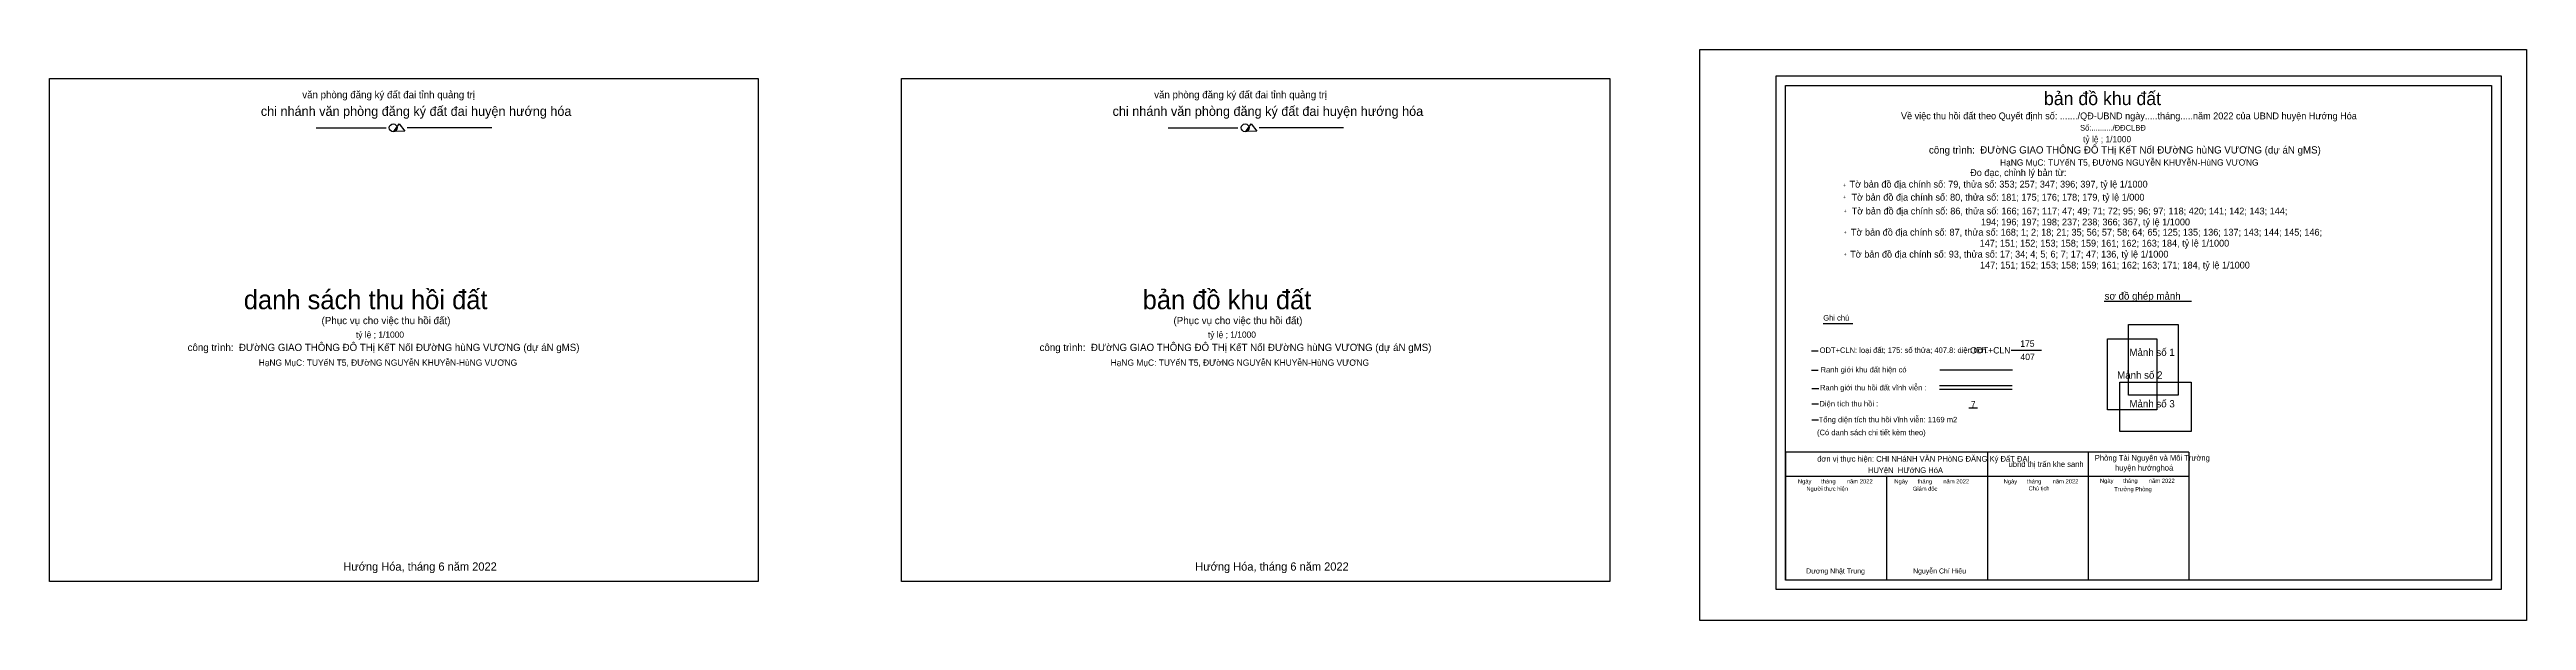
# Model space of a CAD drawing. Extents: x 550583 to 551893, y 1838721 to 1839023.
import ezdxf

# ---------------------------------------------------------------- set-up
doc = ezdxf.new("R2010")
doc.units = 0
doc.layers.add('Level 26', color=7, linetype='Continuous')

msp = doc.modelspace()

# ---------------------------------------------------------------- linework, layer by layer
at = {"layer": 'Level 26'}
for p, q in [((551496.5, 1838737.1), (551496.5, 1839008.6)), ((551496.5, 1839008.6), (551879.8, 1839008.6)), ((551879.8, 1839008.6), (551879.8, 1838737.1)), ((550724.5, 1838981.1), (550761.4, 1838981.1)), ((550765.6, 1838979.3), (550768.3, 1838983.3)), ((550771.3, 1838979.4), (550765.6, 1838979.3)), ((550768.3, 1838983.3), (550771.3, 1838979.4)), ((550772.6, 1838981.4), (550817.3, 1838981.4)), ((551175, 1838981.1), (551211.9, 1838981.1)), ((551216.1, 1838979.3), (551218.8, 1838983.3)), ((551221.8, 1838979.4), (551216.1, 1838979.3)), ((551218.8, 1838983.3), (551221.8, 1838979.4)), ((551223.1, 1838981.4), (551267.8, 1838981.4)), ((551670, 1838889.5), (551716.2, 1838889.5)), ((551521.3, 1838877.8), (551537, 1838877.8)), ((551518.7, 1838863.2), (551515.1, 1838863.2)), ((551620.8, 1838863.6), (551636.8, 1838863.6)), ((551518.7, 1838852.9), (551515.1, 1838852.9)), ((551519, 1838843.2), (551515.4, 1838843.2)), ((551582.9, 1838845), (551621.3, 1838845)), ((551582.9, 1838843.1), (551621.3, 1838843.1)), ((551583.1, 1838853.2), (551621.4, 1838853.2)), ((551518.9, 1838835.1), (551515.3, 1838835.1)), ((551598.4, 1838833.2), (551602.9, 1838833.2)), ((551518.9, 1838826.7), (551515.3, 1838826.7)), ((551501.5, 1838809.8), (551501.5, 1838742.1)), ((551608.2, 1838809.8), (551501.5, 1838809.8)), ((551714.8, 1838809.8), (551608.2, 1838809.8)), ((551608.2, 1838809.8), (551608.2, 1838742.1)), ((551661.5, 1838809.8), (551661.5, 1838742.1)), ((551714.8, 1838809.8), (551714.8, 1838742.1)), ((551608.2, 1838796.8), (551501.5, 1838796.8)), ((551554.8, 1838796.8), (551554.8, 1838742.1)), ((551714.8, 1838796.8), (551608.2, 1838796.8)), ((551879.8, 1838737.1), (551496.5, 1838737.1))]:
    msp.add_line(p, q, dxfattribs=at)
for points in [[(551456.2, 1839022.6), (551893.3, 1839022.6), (551893.3, 1838720.8), (551456.2, 1838720.8)], [(550958.2, 1838741.3), (550583.5, 1838741.3), (550583.5, 1839007.2), (550958.2, 1839007.2)], [(551408.6, 1838741.3), (551034, 1838741.3), (551034, 1839007.2), (551408.6, 1839007.2)], [(551697.8, 1838869.6), (551697.8, 1838832.1), (551671.7, 1838832.1), (551671.7, 1838869.6)], [(551709.1, 1838877.3), (551709.1, 1838839.8), (551682.9, 1838839.8), (551682.9, 1838877.3)], [(551678.3, 1838846.7), (551715.9, 1838846.7), (551715.9, 1838820.6), (551678.3, 1838820.6)]]:
    msp.add_lwpolyline(points, close=True, dxfattribs=at)
msp.add_lwpolyline([(551501.5, 1838742.1), (551501.5, 1839003.6), (551874.8, 1839003.6), (551874.8, 1838742.1), (551501.5, 1838742.1)], dxfattribs=at)
for centre in [(550765.2, 1838981.2), (551215.7, 1838981.2)]:
    msp.add_circle(centre, 2.08, dxfattribs=at)

# ---------------------------------------------------------------- texts
for s, height, p in [('văn phòng đăng ký đất đai tỉnh quảng trị', 3.84, (550717.1, 1838996.8)), ('văn phòng đăng ký đất đai tỉnh quảng trị', 3.84, (551167.6, 1838996.8)), (' bản đồ khu đất', 7, (551635.5, 1838993.2)), ('D', 0.005, (551802.1, 1839000.8)), ('chi nhánh văn phòng đăng ký đất đai huyện hướng hóa', 5, (550695.2, 1838987.5)), ('chi nhánh văn phòng đăng ký đất đai huyện hướng hóa', 5, (551145.6, 1838987.5)), ('Về việc thu hồi đất theo Quyết định số: ......./QĐ-UBND ngày.....tháng.....năm 2022 của UBND huyện Hướng Hóa', 3.6, (551562.5, 1838985.7)), ('công trình:  ĐƯờNG GIAO THÔNG ĐÔ THị KếT NốI ĐƯờNG hùNG VƯƠNG (dự áN gMS)', 3.84, (551577.3, 1838967.6)), ('Số:........../ĐĐCLBĐ', 3, (551657.2, 1838979.7)), ('tỷ lệ ; 1/1000', 3.32, (551658.8, 1838973.5)), ('Đo đạc, chỉnh lý bản từ:', 3.6, (551599.1, 1838955.7)), ('HạNG MụC: TUYếN T5, ĐƯờNG NGUYễN KHUYễN-HùNG VƯƠNG', 3.32, (551614.9, 1838961.2)), ('+', 2, (551531.8, 1838949.9)), (' Tờ bản đồ địa chính số: 79, thửa số: 353; 257; 347; 396; 397, tỷ lệ 1/1000', 3.6, (551534, 1838949.6)), (' Tờ bản đồ địa chính số: 80, thửa số: 181; 175; 176; 178; 179, tỷ lệ 1/000 ', 3.6, (551535, 1838942.7)), ('+', 2, (551531.8, 1838943.6)), ('+', 2, (551532.2, 1838936.2)), (' Tờ bản đồ địa chính số: 86, thửa số: 166; 167; 117; 47; 49; 71; 72; 95; 96; 97; 118; 420; 141; 142; 143; 144; ', 3.6, (551535.1, 1838935.4)), ('194; 196; 197; 198; 237; 238; 366; 367, tỷ lệ 1/1000', 3.6, (551604.8, 1838929.6)), ('+', 2, (551532.2, 1838925)), (' Tờ bản đồ địa chính số: 87, thửa số: 168; 1; 2; 18; 21; 35; 56; 57; 58; 64; 65; 125; 135; 136; 137; 143; 144; 145; 146; ', 3.6, (551534.7, 1838924.2)), ('147; 151; 152; 153; 158; 159; 161; 162; 163; 184, tỷ lệ 1/1000', 3.6, (551604.1, 1838918.4)), ('+', 2, (551532.2, 1838913.4)), (' Tờ bản đồ địa chính số: 93, thửa số: 17; 34; 4; 5; 6; 7; 17; 47; 136, tỷ lệ 1/1000 ', 3.6, (551534.3, 1838912.6)), ('147; 151; 152; 153; 158; 159; 161; 162; 163; 171; 184, tỷ lệ 1/1000', 3.6, (551604.3, 1838906.8)), ('danh sách thu hồi đất', 10.08, (550686.2, 1838885.3)), ('bản đồ khu đất', 10.08, (551161.5, 1838885.3)), ('sơ đồ ghép mảnh', 3.84, (551670.2, 1838890.4)), ('(Phục vụ cho việc thu hồi đất)', 3.87, (550727.3, 1838877.4)), ('(Phục vụ cho việc thu hồi đất)', 3.87, (551177.8, 1838877.4)), ('Ghi chú', 2.89, (551521.4, 1838879.3)), ('công trình:  ĐƯờNG GIAO THÔNG ĐÔ THị KếT NốI ĐƯờNG hùNG VƯƠNG (dự áN gMS)', 3.84, (550656.5, 1838863.2)), ('tỷ lệ ; 1/1000', 3.32, (550745.5, 1838870.2)), ('công trình:  ĐƯờNG GIAO THÔNG ĐÔ THị KếT NốI ĐƯờNG hùNG VƯƠNG (dự áN gMS)', 3.84, (551107, 1838863.2)), ('tỷ lệ ; 1/1000', 3.32, (551196, 1838870.2)), ('D', 0.005, (551524.4, 1838874.5)), ('175', 3.38, (551625.6, 1838865.4)), ('HạNG MụC: TUYếN T5, ĐƯờNG NGUYễN KHUYễN-HùNG VƯƠNG', 3.32, (550694.1, 1838855.4)), ('HạNG MụC: TUYếN T5, ĐƯờNG NGUYễN KHUYễN-HùNG VƯƠNG', 3.32, (551144.6, 1838855.4)), ('ODT+CLN: loại đất; 175: số thửa; 407.8: diện tích.', 2.89, (551519.5, 1838862.2)), ('Ranh giới khu đất hiện có', 2.89, (551520, 1838851.9)), ('ODT+CLN', 3.38, (551599.1, 1838861.9)), ('D', 0.0113, (551620.8, 1838863.6)), ('407', 3.38, (551625.7, 1838858.4)), ('D', 0.0113, (551636.8, 1838863.6)), ('Mảnh số 1', 3.84, (551683.3, 1838860.6)), ('Ranh giới thu hồi đất vĩnh viễn :', 2.89, (551519.7, 1838842.4)), ('Mảnh số 2', 3.84, (551676.8, 1838848.6)), ('Tổng diện tích thu hồi vĩnh viễn: 1169 m2', 2.891, (551519, 1838825.5)), ('Diện tích thu hồi :', 2.891, (551519.4, 1838833.9)), ('7', 3.3, (551599.5, 1838833.4)), ('Mảnh số 3', 3.84, (551683.3, 1838833.4)), ('(Có danh sách chi tiết kèm theo)', 2.891, (551518.1, 1838818.7)), ('đơn vị thực hiện: CHI NHáNH VĂN PHòNG ĐĂNG Ký ĐấT ĐAI', 3, (551518.2, 1838804.7)), ('HUYệN  HƯớNG HóA', 3, (551545, 1838798.7)), ('ubnd thị trấn khe sanh', 3, (551619.4, 1838801.9)), ('Phòng Tài Nguyên và Môi Trường ', 3, (551665, 1838805.2)), ('huyện hướnghoá', 3, (551675.7, 1838800)), ('Ngày      tháng       năm 2022', 2.22, (551508, 1838793.2)), ('Người thực hiện', 2.19, (551512.5, 1838789.3)), ('Ngày      tháng       năm 2022', 2.22, (551559, 1838793.2)), ('Giám đốc', 2.19, (551568.8, 1838789.3)), ('Ngày      tháng       năm 2022', 2.22, (551616.8, 1838793.2)), ('Chủ tịch', 2.18, (551630, 1838789.5)), ('Ngày      tháng       năm 2022', 2.22, (551667.7, 1838793.5)), ('Trưởng Phòng', 2.19, (551675.3, 1838789.1)), ('D', 0.005, (551643.5, 1838784.7)), ('Hướng Hóa, tháng 6 năm 2022', 4.37, (550738.8, 1838747.1)), ('Hướng Hóa, tháng 6 năm 2022', 4.37, (551189.3, 1838747.1)), ('Dương Nhật Trung', 2.664, (551512.4, 1838745.6)), ('Nguyễn Chí Hiếu', 2.664, (551568.9, 1838745.6))]:
    msp.add_text(s, height=height, dxfattribs=at).set_placement(p)

doc.saveas('drawing.dxf')
